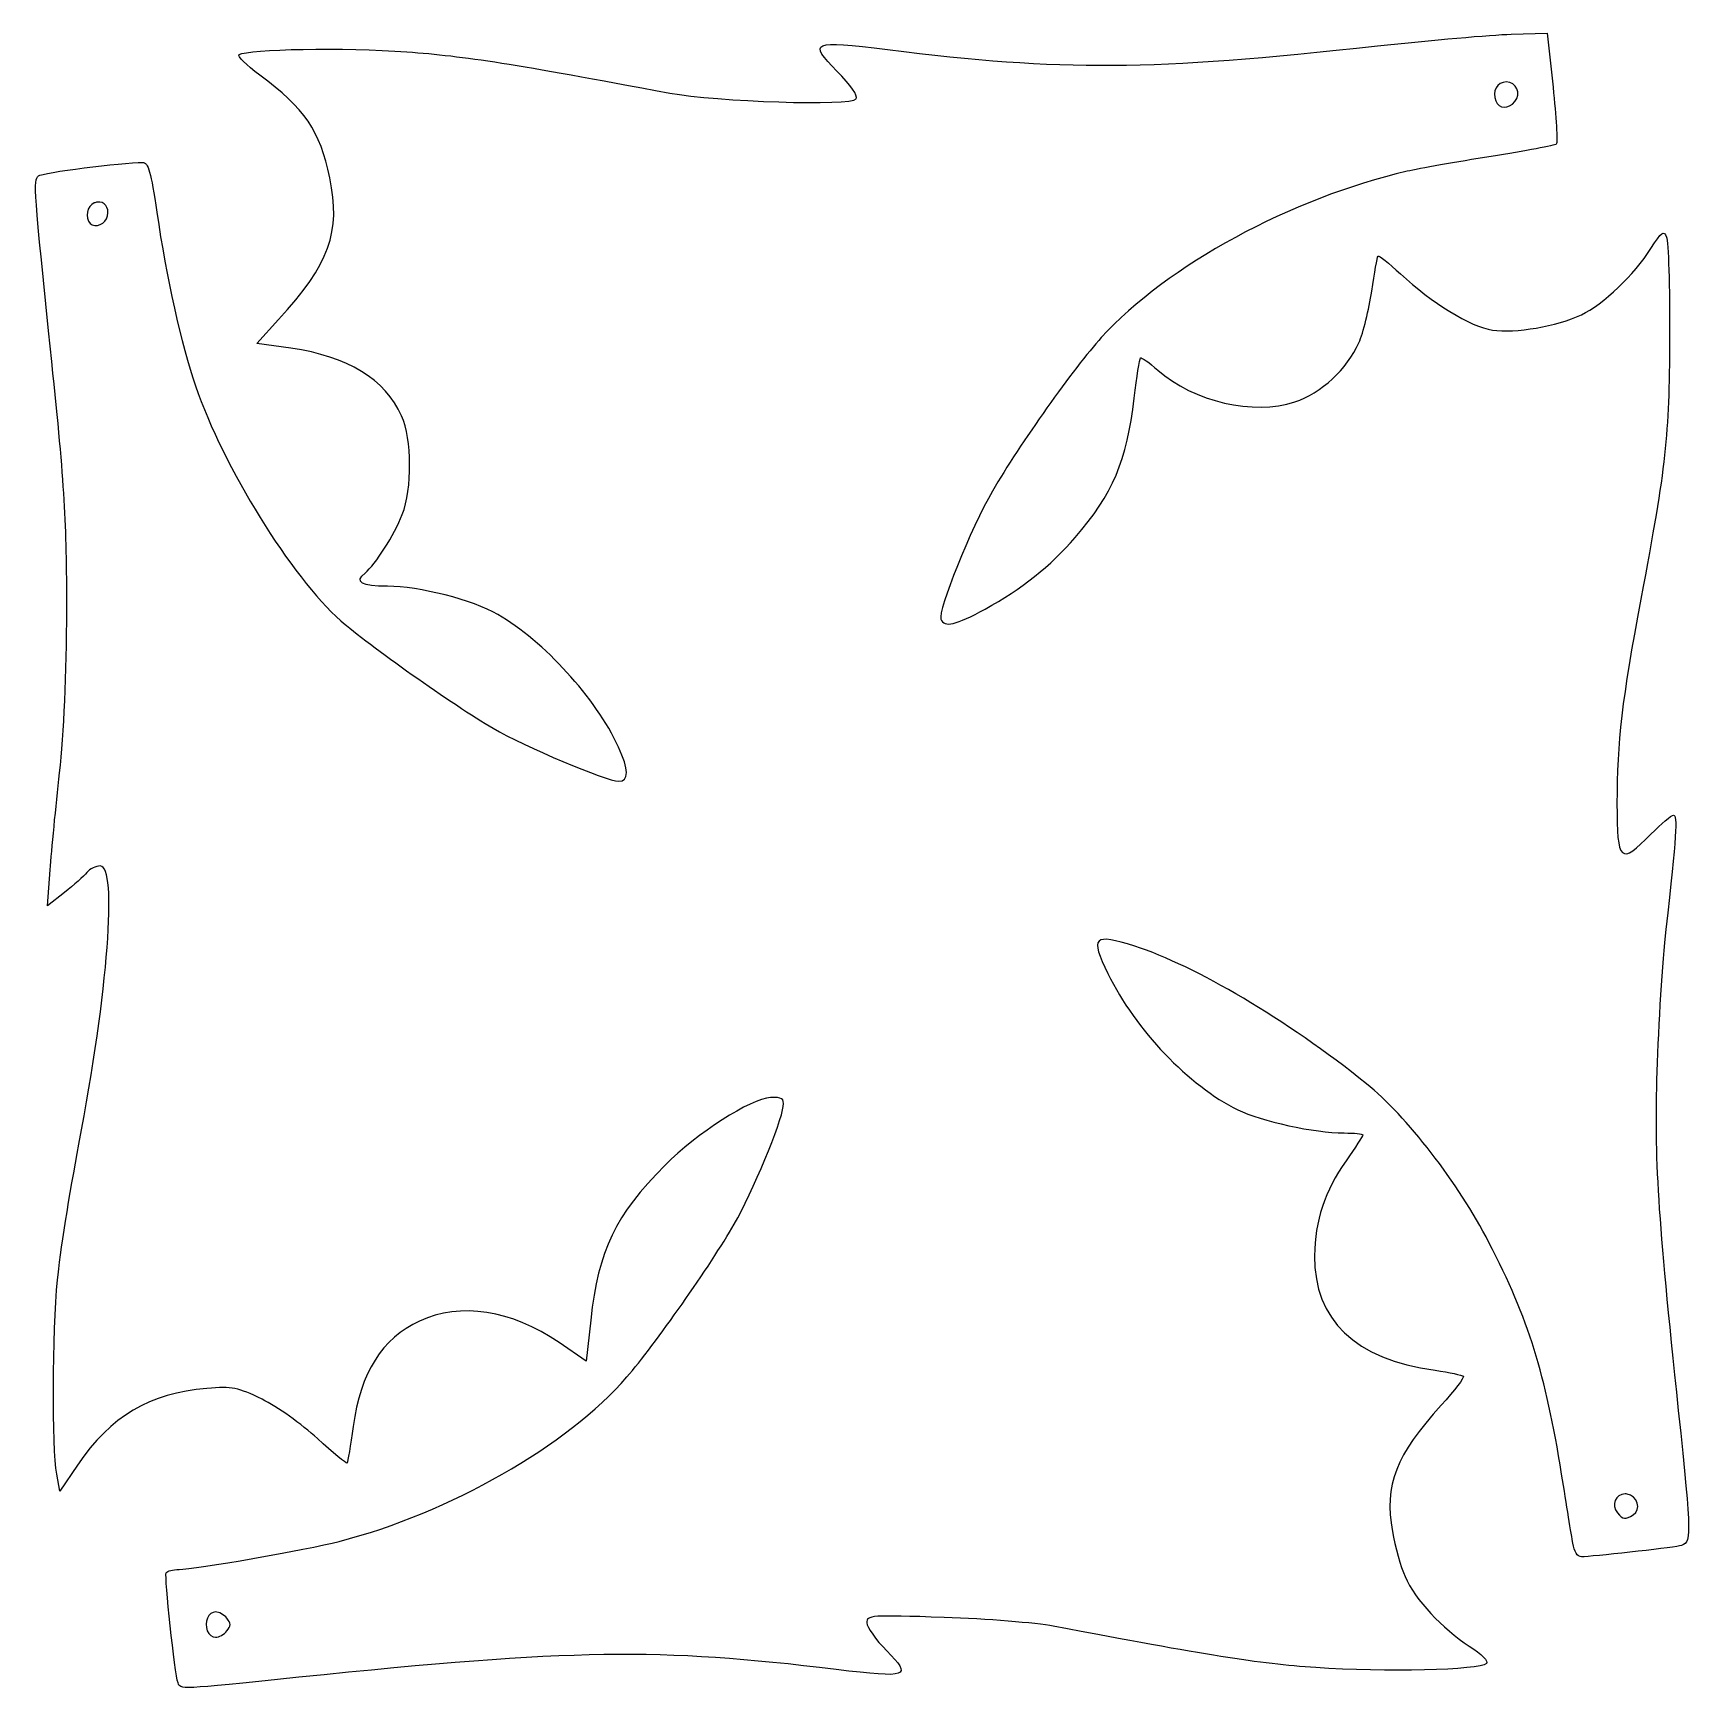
# Model space of a CAD drawing. Header units: centimetres. Extents: x -5.1 to 5.2, y -5.3 to 5.1.
import ezdxf

# ---------------------------------------------------------------- set-up
doc = ezdxf.new("R2010")
doc.units = ezdxf.units.CM
doc.header["$MEASUREMENT"] = 0
doc.layers.add('Layer 1', color=7, linetype='Continuous')

msp = doc.modelspace()

# ---------------------------------------------------------------- linework, layer by layer
at = {"layer": 'Layer 1', "color": 40, "lineweight": 25}
for points, knots in [([(4.30299, 5.08346), (4.30299, 5.08346), (4.07809, 5.07685), (4.07809, 5.07685), (4.07809, 5.07685), (3.9544, 5.07313), (3.57935, 5.04045), (3.24465, 5.00409), (3.24465, 5.00409), (1.81371, 4.84866), (1.2897, 4.84473), (0.18541, 4.98094), (0.18541, 4.98094), (-0.28795, 5.03933), (-0.3108, 5.02963), (-0.13044, 4.84699), (-0.13044, 4.84699), (-0.0412, 4.75663), (0.00232, 4.69336), (-0.01055, 4.67253), (-0.01055, 4.67253), (-0.03796, 4.62819), (-0.8836, 4.6552), (-1.17389, 4.70974), (-1.17389, 4.70974), (-2.14907, 4.89294), (-2.44707, 4.93987), (-2.81513, 4.96688), (-2.81513, 4.96688), (-3.20129, 4.99522), (-3.80488, 4.98526), (-3.86271, 4.94952), (-3.86271, 4.94952), (-3.87585, 4.9414), (-3.81764, 4.88407), (-3.73373, 4.82219), (-3.73373, 4.82219), (-3.45232, 4.61465), (-3.35706, 4.47392), (-3.29634, 4.18058), (-3.29634, 4.18058), (-3.22606, 3.84104), (-3.29713, 3.64426), (-3.61632, 3.29505), (-3.61632, 3.29505), (-3.61632, 3.29505), (-3.75109, 3.14705), (-3.75109, 3.14705), (-3.75109, 3.14705), (-3.75109, 3.14705), (-3.5386, 3.11646), (-3.5386, 3.11646), (-3.5386, 3.11646), (-3.18447, 3.06638), (-2.9488, 2.9222), (-2.8482, 2.69478), (-2.8482, 2.69478), (-2.78279, 2.54691), (-2.7808, 2.23949), (-2.84407, 2.07797), (-2.84407, 2.07797), (-2.89399, 1.95051), (-3.01065, 1.76709), (-3.07641, 1.71251), (-3.07641, 1.71251), (-3.14364, 1.65671), (-3.09919, 1.63065), (-2.93585, 1.63065), (-2.93585, 1.63065), (-2.73946, 1.63065), (-2.40339, 1.5446), (-2.24793, 1.45454), (-2.24793, 1.45454), (-1.95801, 1.28658), (-1.6361, 0.93389), (-1.49387, 0.62689), (-1.49387, 0.62689), (-1.42808, 0.4849), (-1.42823, 0.41357), (-1.49304, 0.41357), (-1.49304, 0.41357), (-1.56903, 0.41357), (-2.08309, 0.63073), (-2.27687, 0.7443), (-2.27687, 0.7443), (-2.5239, 0.88909), (-3.05958, 1.26709), (-3.22771, 1.41568), (-3.22771, 1.41568), (-3.53688, 1.6889), (-3.95995, 2.37263), (-4.13473, 2.88164), (-4.13473, 2.88164), (-4.22267, 3.13774), (-4.31655, 3.55958), (-4.37616, 3.9656), (-4.37616, 3.9656), (-4.41289, 4.21573), (-4.43014, 4.27645), (-4.46463, 4.27649), (-4.46463, 4.27649), (-4.59433, 4.27661), (-5.0937, 4.21253), (-5.11534, 4.19298), (-5.11534, 4.19298), (-5.14806, 4.16343), (-5.14428, 4.11994), (-5.03183, 3.03295), (-5.03183, 3.03295), (-4.95085, 2.2502), (-4.93757, 2.02966), (-4.9384, 1.48514), (-4.9384, 1.48514), (-4.93901, 1.07998), (-4.95559, 0.71128), (-4.98305, 0.46649), (-4.98305, 0.46649), (-5.00672, 0.25548), (-5.03287, -0.01735), (-5.04175, -0.1404), (-5.04175, -0.1404), (-5.04175, -0.1404), (-5.05829, -0.36447), (-5.05829, -0.36447), (-5.05829, -0.36447), (-5.05829, -0.36447), (-4.95246, -0.28096), (-4.95246, -0.28096), (-4.95246, -0.28096), (-4.89425, -0.23486), (-4.8313, -0.17849), (-4.81273, -0.15611), (-4.81273, -0.15611), (-4.79416, -0.13373), (-4.75654, -0.1156), (-4.72922, -0.1156), (-4.72922, -0.1156), (-4.62042, -0.1156), (-4.67998, -0.89433), (-4.86234, -1.85275), (-4.86234, -1.85275), (-4.92091, -2.16057), (-4.98132, -2.54157), (-4.99629, -2.69942), (-4.99629, -2.69942), (-5.02709, -3.02425), (-5.02999, -3.7527), (-5.00125, -3.91237), (-5.00125, -3.91237), (-5.00125, -3.91237), (-4.98223, -4.0182), (-4.98223, -4.0182), (-4.98223, -4.0182), (-4.98223, -4.0182), (-4.87144, -3.85532), (-4.87144, -3.85532), (-4.87144, -3.85532), (-4.66249, -3.54875), (-4.42324, -3.40749), (-4.06446, -3.37742), (-4.06446, -3.37742), (-3.90222, -3.36382), (-3.87172, -3.36996), (-3.71885, -3.44522), (-3.71885, -3.44522), (-3.62646, -3.4907), (-3.47082, -3.60055), (-3.37324, -3.68996), (-3.37324, -3.68996), (-3.27566, -3.77937), (-3.19199, -3.84839), (-3.18803, -3.84292), (-3.18803, -3.84292), (-3.18407, -3.83745), (-3.16745, -3.73491), (-3.15082, -3.61554), (-3.15082, -3.61554), (-3.10353, -3.27606), (-2.9711, -3.06615), (-2.73575, -2.95656), (-2.73575, -2.95656), (-2.48132, -2.83808), (-2.16242, -2.88696), (-1.86511, -3.09051), (-1.86511, -3.09051), (-1.86511, -3.09051), (-1.69644, -3.20627), (-1.69644, -3.20627), (-1.69644, -3.20627), (-1.69644, -3.20627), (-1.6675, -2.95078), (-1.6675, -2.95078), (-1.6675, -2.95078), (-1.61724, -2.50887), (-1.51667, -2.29983), (-1.20283, -1.98257), (-1.20283, -1.98257), (-1.00835, -1.78598), (-0.66686, -1.56723), (-0.54551, -1.56172), (-0.54551, -1.56172), (-0.47158, -1.55836), (-0.46006, -1.56609), (-0.46531, -1.61629), (-0.46531, -1.61629), (-0.47569, -1.7156), (-0.65937, -2.15647), (-0.77123, -2.35134), (-0.77123, -2.35134), (-0.91715, -2.60553), (-1.27203, -3.11091), (-1.44096, -3.30549), (-1.44096, -3.30549), (-1.81302, -3.73405), (-2.54929, -4.15529), (-3.23765, -4.3324), (-3.23765, -4.3324), (-3.4358, -4.38339), (-4.145, -4.50769), (-4.23728, -4.50769), (-4.23728, -4.50769), (-4.27497, -4.50769), (-4.31127, -4.51662), (-4.31748, -4.52753), (-4.31748, -4.52753), (-4.32959, -4.54879), (-4.2642, -5.16018), (-4.24389, -5.21545), (-4.24389, -5.21545), (-4.22825, -5.25801), (-4.24793, -5.25881), (-3.489, -5.18072), (-3.489, -5.18072), (-1.76842, -5.00369), (-1.25219, -4.9961), (-0.13541, -5.13194), (-0.13541, -5.13194), (0.31627, -5.18688), (0.34091, -5.17829), (0.18044, -5.01536), (0.18044, -5.01536), (0.11239, -4.94627), (0.05642, -4.86721), (0.05642, -4.84007), (0.05642, -4.84007), (0.05642, -4.79313), (0.07982, -4.79118), (0.53928, -4.807), (0.53928, -4.807), (0.80486, -4.81614), (1.11144, -4.84081), (1.22058, -4.86157), (1.22058, -4.86157), (2.1859, -5.04518), (2.49742, -5.09486), (2.85934, -5.12037), (2.85934, -5.12037), (3.28722, -5.15053), (3.88376, -5.13609), (3.92511, -5.09474), (3.92511, -5.09474), (3.93921, -5.08064), (3.8957, -5.03653), (3.81762, -4.98643), (3.81762, -4.98643), (3.64981, -4.87875), (3.47915, -4.69409), (3.41661, -4.55235), (3.41661, -4.55235), (3.3898, -4.49158), (3.35366, -4.36424), (3.33723, -4.26958), (3.33723, -4.26958), (3.28673, -3.9785), (3.35811, -3.79467), (3.64233, -3.48162), (3.64233, -3.48162), (3.72548, -3.39004), (3.78794, -3.3089), (3.78041, -3.30137), (3.78041, -3.30137), (3.77288, -3.29384), (3.69348, -3.27677), (3.6043, -3.26416), (3.6043, -3.26416), (3.10434, -3.19349), (2.84821, -2.9505), (2.85189, -2.54896), (2.85189, -2.54896), (2.8539, -2.32974), (2.91463, -2.14631), (3.04785, -1.95613), (3.04785, -1.95613), (3.10536, -1.87403), (3.15203, -1.8007), (3.15203, -1.79407), (3.15203, -1.79407), (3.15203, -1.78744), (3.09965, -1.78249), (3.03545, -1.78249), (3.03545, -1.78249), (2.85239, -1.78249), (2.51805, -1.70936), (2.37234, -1.6378), (2.37234, -1.6378), (2.06674, -1.48773), (1.7347, -1.14021), (1.56123, -0.78783), (1.56123, -0.78783), (1.44787, -0.55756), (1.47177, -0.5337), (1.7299, -0.61668), (1.7299, -0.61668), (2.10839, -0.73835), (2.67544, -1.07484), (3.17601, -1.47492), (3.17601, -1.47492), (3.42257, -1.67199), (3.75135, -2.09831), (3.93999, -2.46545), (3.93999, -2.46545), (4.18948, -2.95101), (4.2921, -3.2783), (4.39392, -3.91239), (4.39392, -3.91239), (4.4243, -4.10157), (4.45568, -4.29504), (4.46337, -4.34234), (4.46337, -4.34234), (4.47208, -4.39591), (4.49265, -4.42833), (4.51794, -4.42833), (4.51794, -4.42833), (4.57834, -4.42833), (5.06102, -4.37488), (5.12979, -4.36053), (5.12979, -4.36053), (5.20667, -4.34449), (5.20678, -4.3194), (5.12235, -3.51552), (5.12235, -3.51552), (4.99152, -2.26989), (4.97182, -1.95839), (4.9884, -1.39885), (4.9884, -1.39885), (4.99703, -1.10781), (5.02241, -0.70895), (5.04462, -0.5125), (5.04462, -0.5125), (5.11117, 0.07597), (5.11901, 0.20187), (5.09258, 0.20187), (5.09258, 0.20187), (5.07895, 0.20187), (5.01546, 0.14829), (4.95119, 0.08281), (4.95119, 0.08281), (4.76027, -0.11172), (4.73944, -0.0929), (4.73952, 0.27463), (4.73952, 0.27463), (4.7396, 0.65907), (4.7709, 0.92415), (4.88835, 1.55042), (4.88835, 1.55042), (5.04798, 2.40164), (5.06478, 2.55468), (5.06777, 3.17843), (5.06777, 3.17843), (5.0693, 3.49858), (5.06089, 3.78326), (5.04958, 3.81095), (5.04958, 3.81095), (5.03178, 3.85453), (5.01861, 3.84451), (4.95119, 3.73819), (4.95119, 3.73819), (4.84918, 3.57734), (4.65217, 3.38977), (4.51711, 3.32561), (4.51711, 3.32561), (4.36625, 3.25394), (4.10253, 3.20867), (3.96231, 3.2297), (3.96231, 3.2297), (3.82569, 3.25019), (3.58173, 3.39953), (3.38849, 3.58027), (3.38849, 3.58027), (3.31643, 3.64768), (3.25304, 3.69773), (3.24793, 3.69189), (3.24793, 3.69189), (3.24282, 3.68605), (3.22495, 3.58758), (3.20824, 3.47278), (3.20824, 3.47278), (3.19154, 3.35798), (3.15546, 3.21314), (3.12804, 3.15115), (3.12804, 3.15115), (3.05532, 2.98675), (2.89252, 2.83598), (2.72868, 2.78156), (2.72868, 2.78156), (2.47056, 2.69583), (2.09823, 2.78217), (1.87292, 2.98), (1.87292, 2.98), (1.81864, 3.02766), (1.76998, 3.06164), (1.76461, 3.05607), (1.76461, 3.05607), (1.75924, 3.0505), (1.74175, 2.93796), (1.72575, 2.80554), (1.72575, 2.80554), (1.67808, 2.411), (1.59324, 2.20933), (1.35699, 1.9349), (1.35699, 1.9349), (1.20442, 1.75768), (1.02154, 1.61255), (0.79558, 1.48842), (0.79558, 1.48842), (0.61209, 1.38762), (0.53932, 1.371), (0.51859, 1.42558), (0.51859, 1.42558), (0.49857, 1.47831), (0.70592, 1.99224), (0.84105, 2.22512), (0.84105, 2.22512), (1.00877, 2.51416), (1.35314, 3.00015), (1.51987, 3.18258), (1.51987, 3.18258), (1.93256, 3.63412), (2.70468, 4.05389), (3.42983, 4.22107), (3.42983, 4.22107), (3.50259, 4.23784), (3.73816, 4.27975), (3.95321, 4.31367), (3.95321, 4.31367), (4.16826, 4.34759), (4.35164, 4.38219), (4.36083, 4.39139), (4.36083, 4.39139), (4.37003, 4.40059), (4.36067, 4.56046), (4.34016, 4.7461), (4.34016, 4.7461), (4.34016, 4.7461), (4.30299, 5.08346), (4.30299, 5.08346)], [0, 0, 0, 0, 0.00869565, 0.00869565, 0.00869565, 0.00869565, 0.0173913, 0.0173913, 0.0173913, 0.0173913, 0.02608696, 0.02608696, 0.02608696, 0.02608696, 0.03478261, 0.03478261, 0.03478261, 0.03478261, 0.04347826, 0.04347826, 0.04347826, 0.04347826, 0.05217391, 0.05217391, 0.05217391, 0.05217391, 0.06086957, 0.06086957, 0.06086957, 0.06086957, 0.06956522, 0.06956522, 0.06956522, 0.06956522, 0.07826087, 0.07826087, 0.07826087, 0.07826087, 0.08695652, 0.08695652, 0.08695652, 0.08695652, 0.09565217, 0.09565217, 0.09565217, 0.09565217, 0.10434783, 0.10434783, 0.10434783, 0.10434783, 0.11304348, 0.11304348, 0.11304348, 0.11304348, 0.12173913, 0.12173913, 0.12173913, 0.12173913, 0.13043478, 0.13043478, 0.13043478, 0.13043478, 0.13913043, 0.13913043, 0.13913043, 0.13913043, 0.14782609, 0.14782609, 0.14782609, 0.14782609, 0.15652174, 0.15652174, 0.15652174, 0.15652174, 0.16521739, 0.16521739, 0.16521739, 0.16521739, 0.17391304, 0.17391304, 0.17391304, 0.17391304, 0.1826087, 0.1826087, 0.1826087, 0.1826087, 0.19130435, 0.19130435, 0.19130435, 0.19130435, 0.2, 0.2, 0.2, 0.2, 0.20869565, 0.20869565, 0.20869565, 0.20869565, 0.2173913, 0.2173913, 0.2173913, 0.2173913, 0.22608696, 0.22608696, 0.22608696, 0.22608696, 0.23478261, 0.23478261, 0.23478261, 0.23478261, 0.24347826, 0.24347826, 0.24347826, 0.24347826, 0.25217391, 0.25217391, 0.25217391, 0.25217391, 0.26086957, 0.26086957, 0.26086957, 0.26086957, 0.26956522, 0.26956522, 0.26956522, 0.26956522, 0.27826087, 0.27826087, 0.27826087, 0.27826087, 0.28695652, 0.28695652, 0.28695652, 0.28695652, 0.29565217, 0.29565217, 0.29565217, 0.29565217, 0.30434783, 0.30434783, 0.30434783, 0.30434783, 0.31304348, 0.31304348, 0.31304348, 0.31304348, 0.32173913, 0.32173913, 0.32173913, 0.32173913, 0.33043478, 0.33043478, 0.33043478, 0.33043478, 0.33913043, 0.33913043, 0.33913043, 0.33913043, 0.34782609, 0.34782609, 0.34782609, 0.34782609, 0.35652174, 0.35652174, 0.35652174, 0.35652174, 0.36521739, 0.36521739, 0.36521739, 0.36521739, 0.37391304, 0.37391304, 0.37391304, 0.37391304, 0.3826087, 0.3826087, 0.3826087, 0.3826087, 0.39130435, 0.39130435, 0.39130435, 0.39130435, 0.4, 0.4, 0.4, 0.4, 0.40869565, 0.40869565, 0.40869565, 0.40869565, 0.4173913, 0.4173913, 0.4173913, 0.4173913, 0.42608696, 0.42608696, 0.42608696, 0.42608696, 0.43478261, 0.43478261, 0.43478261, 0.43478261, 0.44347826, 0.44347826, 0.44347826, 0.44347826, 0.45217391, 0.45217391, 0.45217391, 0.45217391, 0.46086957, 0.46086957, 0.46086957, 0.46086957, 0.46956522, 0.46956522, 0.46956522, 0.46956522, 0.47826087, 0.47826087, 0.47826087, 0.47826087, 0.48695652, 0.48695652, 0.48695652, 0.48695652, 0.49565217, 0.49565217, 0.49565217, 0.49565217, 0.50434783, 0.50434783, 0.50434783, 0.50434783, 0.51304348, 0.51304348, 0.51304348, 0.51304348, 0.52173913, 0.52173913, 0.52173913, 0.52173913, 0.53043478, 0.53043478, 0.53043478, 0.53043478, 0.53913043, 0.53913043, 0.53913043, 0.53913043, 0.54782609, 0.54782609, 0.54782609, 0.54782609, 0.55652174, 0.55652174, 0.55652174, 0.55652174, 0.56521739, 0.56521739, 0.56521739, 0.56521739, 0.57391304, 0.57391304, 0.57391304, 0.57391304, 0.5826087, 0.5826087, 0.5826087, 0.5826087, 0.59130435, 0.59130435, 0.59130435, 0.59130435, 0.6, 0.6, 0.6, 0.6, 0.60869565, 0.60869565, 0.60869565, 0.60869565, 0.6173913, 0.6173913, 0.6173913, 0.6173913, 0.62608696, 0.62608696, 0.62608696, 0.62608696, 0.63478261, 0.63478261, 0.63478261, 0.63478261, 0.64347826, 0.64347826, 0.64347826, 0.64347826, 0.65217391, 0.65217391, 0.65217391, 0.65217391, 0.66086957, 0.66086957, 0.66086957, 0.66086957, 0.66956522, 0.66956522, 0.66956522, 0.66956522, 0.67826087, 0.67826087, 0.67826087, 0.67826087, 0.68695652, 0.68695652, 0.68695652, 0.68695652, 0.69565217, 0.69565217, 0.69565217, 0.69565217, 0.70434783, 0.70434783, 0.70434783, 0.70434783, 0.71304348, 0.71304348, 0.71304348, 0.71304348, 0.72173913, 0.72173913, 0.72173913, 0.72173913, 0.73043478, 0.73043478, 0.73043478, 0.73043478, 0.73913043, 0.73913043, 0.73913043, 0.73913043, 0.74782609, 0.74782609, 0.74782609, 0.74782609, 0.75652174, 0.75652174, 0.75652174, 0.75652174, 0.76521739, 0.76521739, 0.76521739, 0.76521739, 0.77391304, 0.77391304, 0.77391304, 0.77391304, 0.7826087, 0.7826087, 0.7826087, 0.7826087, 0.79130435, 0.79130435, 0.79130435, 0.79130435, 0.8, 0.8, 0.8, 0.8, 0.80869565, 0.80869565, 0.80869565, 0.80869565, 0.8173913, 0.8173913, 0.8173913, 0.8173913, 0.82608696, 0.82608696, 0.82608696, 0.82608696, 0.83478261, 0.83478261, 0.83478261, 0.83478261, 0.84347826, 0.84347826, 0.84347826, 0.84347826, 0.85217391, 0.85217391, 0.85217391, 0.85217391, 0.86086957, 0.86086957, 0.86086957, 0.86086957, 0.86956522, 0.86956522, 0.86956522, 0.86956522, 0.87826087, 0.87826087, 0.87826087, 0.87826087, 0.88695652, 0.88695652, 0.88695652, 0.88695652, 0.89565217, 0.89565217, 0.89565217, 0.89565217, 0.90434783, 0.90434783, 0.90434783, 0.90434783, 0.91304348, 0.91304348, 0.91304348, 0.91304348, 0.92173913, 0.92173913, 0.92173913, 0.92173913, 0.93043478, 0.93043478, 0.93043478, 0.93043478, 0.93913043, 0.93913043, 0.93913043, 0.93913043, 0.94782609, 0.94782609, 0.94782609, 0.94782609, 0.95652174, 0.95652174, 0.95652174, 0.95652174, 0.96521739, 0.96521739, 0.96521739, 0.96521739, 0.97391304, 0.97391304, 0.97391304, 0.97391304, 0.9826087, 0.9826087, 0.9826087, 0.9826087, 1, 1, 1, 1]), ([(4.04833, 4.77919), (4.11091, 4.77919), (4.14299, 4.70612), (4.10207, 4.65682), (4.10207, 4.65682), (4.06226, 4.60886), (4.00122, 4.61052), (3.98218, 4.66013), (3.98218, 4.66013), (3.95896, 4.72064), (3.99149, 4.77919), (4.04833, 4.77919)], [0, 0, 0, 0, 0.25, 0.25, 0.25, 0.25, 0.5, 0.5, 0.5, 0.5, 1, 1, 1, 1]), ([(-4.74742, 4.02843), (-4.70253, 4.03446), (-4.67306, 3.99798), (-4.68375, 3.94244), (-4.68375, 3.94244), (-4.69346, 3.89199), (-4.76024, 3.86349), (-4.79289, 3.89614), (-4.79289, 3.89614), (-4.82711, 3.93036), (-4.81181, 4.00637), (-4.76726, 4.02347), (-4.76726, 4.02347), (-4.76029, 4.02614), (-4.75383, 4.02757), (-4.74742, 4.02843)], [0, 0, 0, 0, 0.2, 0.2, 0.2, 0.2, 0.4, 0.4, 0.4, 0.4, 0.6, 0.6, 0.6, 0.6, 1, 1, 1, 1]), ([(4.78999, -4.03557), (4.7939, -4.03554), (4.79825, -4.03581), (4.80239, -4.0364), (4.80239, -4.0364), (4.86736, -4.04571), (4.89345, -4.13396), (4.84125, -4.16704), (4.84125, -4.16704), (4.79221, -4.19812), (4.77773, -4.19583), (4.74286, -4.15381), (4.74286, -4.15381), (4.70153, -4.10402), (4.73136, -4.03602), (4.78999, -4.03557)], [0, 0, 0, 0, 0.2, 0.2, 0.2, 0.2, 0.4, 0.4, 0.4, 0.4, 0.6, 0.6, 0.6, 0.6, 1, 1, 1, 1]), ([(-4.00906, -4.77227), (-3.98856, -4.77227), (-3.9569, -4.79013), (-3.93878, -4.81196), (-3.93878, -4.81196), (-3.9125, -4.84362), (-3.9125, -4.85967), (-3.93878, -4.89134), (-3.93878, -4.89134), (-3.9569, -4.91317), (-3.98856, -4.93103), (-4.00906, -4.93103), (-4.00906, -4.93103), (-4.02956, -4.93103), (-4.05277, -4.91317), (-4.06115, -4.89134), (-4.06115, -4.89134), (-4.08211, -4.83672), (-4.05411, -4.77228), (-4.00906, -4.77228), (-4.00906, -4.77228), (-4.00906, -4.77228), (-4.00906, -4.77227), (-4.00906, -4.77227)], [0, 0, 0, 0, 0.14285714, 0.14285714, 0.14285714, 0.14285714, 0.28571429, 0.28571429, 0.28571429, 0.28571429, 0.42857143, 0.42857143, 0.42857143, 0.42857143, 0.57142857, 0.57142857, 0.57142857, 0.57142857, 0.71428571, 0.71428571, 0.71428571, 0.71428571, 1, 1, 1, 1])]:
    msp.add_open_spline(points, degree=3, knots=knots, dxfattribs=at)

doc.saveas('drawing.dxf')
